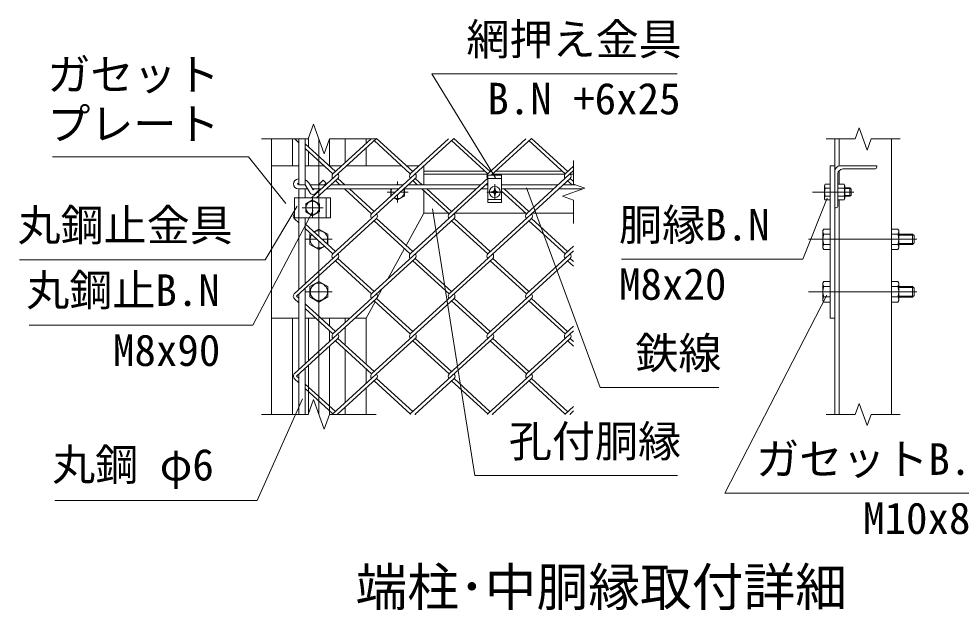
# Model space of a CAD drawing. Units: millimetres, scale not verified. Extents: x -10500 to 10500, y -7425 to 7425.
# Drawn here: x 73 to 3662, y 1816 to 4069 of the extents above; entities that cross this region are included whole.
import ezdxf
from ezdxf.enums import TextEntityAlignment as Align

# ---------------------------------------------------------------- set-up
doc = ezdxf.new("R2010")
doc.units = ezdxf.units.MM
doc.header["$LTSCALE"] = 50
doc.linetypes.add('DASHED', pattern=[7.5, 6, -1.5])
doc.linetypes.add('USER1', pattern=[50.8, 31.75, -6.35, 6.35, -6.35])
for name, color, linetype, lineweight in [('0-1_D-STR1', 1, 'Continuous', 18), ('0-2_D-STR-DIM', 7, 'Continuous', 9), ('0-6_D-STR3', 3, 'Continuous', 13), ('0-7_D-BMK', 2, 'USER1', 13), ('0-8_D-STR-TXT', 7, 'Continuous', 9), ('0-A_D-STR2', 7, 'Continuous', 9)]:
    doc.layers.add(name, color=color, linetype=linetype, lineweight=lineweight)
doc.layers.add('0-9_D-TTL-TXT', color=7, linetype='Continuous')
doc.styles.add('ＭＳ ゴシック', font='')
doc.styles.get('ＭＳ ゴシック').set_extended_font_data('MS Gothic')

msp = doc.modelspace()

# ---------------------------------------------------------------- linework, layer by layer
at = {"layer": '0-1_D-STR1'}
for p, q in [((1035.5, 3611.61), (1035.5, 3508.99)), ((1115.5, 3611.61), (1115.5, 3508.99)), ((1175.5, 3611.61), (1175.5, 3581.48)), ((1255.5, 3611.61), (1255.5, 3508.99)), ((1315.5, 3521.23), (1315.5, 3611.61)), ((1395.5, 3594.54), (1395.5, 3611.61)), ((3180.58, 2561.63), (3180.58, 3611.61)), ((3196.58, 3508.58), (3196.58, 3611.61)), ((3396.58, 2561.63), (3396.58, 3611.61)), ((1175.5, 3564.11), (1175.5, 3508.99)), ((1395.5, 3508.99), (1395.5, 3577.18)), ((1847.26, 3488.99), (1615.5, 3488.99)), ((1870.61, 3488.99), (1866.21, 3488.99)), ((2142.17, 3488.99), (1889.08, 3488.99)), ((2165.52, 3488.99), (2161.12, 3488.99)), ((2185.77, 3488.99), (2183.99, 3488.99)), ((3180.58, 3348.99), (3180.58, 3488.99)), ((3196.58, 3439.01), (3196.58, 3490.3)), ((3200.58, 3508.99), (3340.58, 3508.99)), ((3210.58, 3496.99), (3332.58, 3496.99)), ((3340.58, 3504.99), (3340.58, 3508.99)), ((3192.58, 3356.99), (3192.58, 3478.99)), ((3196.58, 2561.63), (3196.58, 3378.97)), ((3184.58, 3348.99), (3180.58, 3348.99)), ((1708.06, 3328.99), (1615.5, 3328.99)), ((2002.92, 3328.99), (1733.42, 3328.99)), ((2185.77, 3328.99), (2028.33, 3328.99)), ((1035.5, 2928.99), (1035.5, 2561.63)), ((1115.5, 2928.99), (1115.5, 2561.63)), ((1175.5, 2928.99), (1175.5, 2765.67)), ((1255.5, 2928.99), (1255.5, 2898.25)), ((1315.5, 2911.31), (1315.5, 2928.99)), ((1395.5, 2752.61), (1395.5, 2928.99)), ((1255.5, 2880.89), (1255.5, 2838.97)), ((1315.5, 2825.91), (1315.5, 2893.95)), ((1255.5, 2821.61), (1255.5, 2561.63)), ((1315.5, 2606.36), (1315.5, 2808.55)), ((1175.5, 2748.31), (1175.5, 2561.63)), ((1395.5, 2679.66), (1395.5, 2735.24)), ((1395.5, 2561.63), (1395.5, 2662.3)), ((1315.5, 2561.63), (1315.5, 2589))]:
    msp.add_line(p, q, dxfattribs=at)
at = {"layer": '0-1_D-STR1', "linetype": 'DASHED'}
for p, q in [((1857.89, 3476.99), (1615.5, 3476.99)), ((2152.8, 3476.99), (1878.93, 3476.99)), ((2185.77, 3476.99), (2173.84, 3476.99))]:
    msp.add_line(p, q, dxfattribs=at)
at = {"layer": '0-1_D-STR1'}
for centre, radius, start, end in [((3200.58, 3488.99), 20, 90, 180), ((3210.58, 3478.99), 18, 90, 180), ((3332.58, 3504.99), 8, 270, 0), ((3184.58, 3356.99), 8, 270, 0)]:
    msp.add_arc(centre, radius, start, end, dxfattribs=at)
at = {"layer": '0-2_D-STR-DIM'}
for p, q in [((1174.46, 3611.61), (1194.98, 3667.99)), ((1194.98, 3667.99), (1236.02, 3555.22)), ((3273.19, 3653.89), (3257.8, 3611.61)), ((3303.97, 3569.32), (3273.19, 3653.89)), ((1174.46, 3611.61), (997.5, 3611.61)), ((1236.02, 3555.22), (1256.54, 3611.61)), ((1433.5, 3611.61), (1256.54, 3611.61)), ((3147.58, 3611.61), (3257.8, 3611.61)), ((3319.37, 3611.61), (3303.97, 3569.32)), ((3319.37, 3611.61), (3429.58, 3611.61)), ((2185.77, 3528.99), (2185.77, 3439.77)), ((2185.77, 3378.21), (2185.77, 3288.99)), ((1174.46, 2561.63), (1194.98, 2618.01)), ((1194.98, 2618.01), (1236.02, 2505.25)), ((3273.19, 2603.92), (3257.8, 2561.63)), ((3303.97, 2519.34), (3273.19, 2603.92)), ((1174.46, 2561.63), (997.5, 2561.63)), ((1236.02, 2505.25), (1256.54, 2561.63)), ((1433.5, 2561.63), (1256.54, 2561.63)), ((3147.58, 2561.63), (3257.8, 2561.63)), ((3319.37, 2561.63), (3303.97, 2519.34)), ((3319.37, 2561.63), (3429.58, 2561.63))]:
    msp.add_line(p, q, dxfattribs=at)
msp.add_lwpolyline([(2185.77, 3378.21), (2143.49, 3393.6), (2228.06, 3424.38), (2185.77, 3439.77)], dxfattribs=at)
at = {"layer": '0-6_D-STR3'}
for p, q in [((1139.5, 3611.61), (1139.5, 3436.99)), ((1163.5, 3611.61), (1163.5, 3436.99)), ((1235.66, 3508.99), (1163.5, 3508.99)), ((1302.14, 3508.99), (1254.6, 3508.99)), ((1530.57, 3508.99), (1321.09, 3508.99)), ((1597.05, 3508.99), (1549.52, 3508.99)), ((1615.5, 3508.99), (1615.5, 3436.99)), ((3162.58, 2928.99), (3162.58, 3508.99)), ((3162.58, 3508.99), (3180.58, 3508.99)), ((1137.5, 3458.99), (1139.5, 3458.99)), ((1213.78, 3436.99), (1231.88, 3454.68)), ((1859.5, 3472.99), (1911.5, 3472.99)), ((1859.5, 3368.99), (1859.5, 3472.99)), ((1137.5, 3442.99), (1139.5, 3442.99)), ((1137.5, 3436.99), (1163.5, 3436.99)), ((1137.5, 3420.99), (1172.7, 3420.99)), ((1139.5, 3420.99), (1139.5, 3386.99)), ((1163.5, 3436.99), (1180.82, 3406.87)), ((1163.5, 3420.99), (1163.5, 3386.99)), ((1172.7, 3420.99), (1163.5, 3420.99)), ((1179.69, 3440.94), (1193.41, 3417.09)), ((1242.51, 3436.99), (1181.96, 3436.99)), ((1225.05, 3420.99), (1191.16, 3420.99)), ((1193.41, 3417.09), (1197.4, 3420.99)), ((1202.74, 3403.84), (1220.3, 3420.99)), ((1519.96, 3420.99), (1244, 3420.99)), ((1537.42, 3436.99), (1261.46, 3436.99)), ((1489.5, 3420.99), (1489.5, 3393.98)), ((1515.5, 3439.01), (1512, 3436.99)), ((1519, 3436.99), (1515.5, 3439.01)), ((1814.87, 3420.99), (1538.91, 3420.99)), ((1541.5, 3393.98), (1541.5, 3420.99)), ((1832.33, 3436.99), (1556.37, 3436.99)), ((1615.5, 3413.8), (1615.5, 3328.99)), ((1859.5, 3420.99), (1833.82, 3420.99)), ((1859.5, 3436.99), (1851.28, 3436.99)), ((1878.18, 3410.56), (1872.1, 3410.45)), ((1872.1, 3410.45), (1872.1, 3407.53)), ((1872.1, 3410.45), (1872.1, 3407.53)), ((1881.9, 3412.45), (1878.18, 3410.56)), ((1881.97, 3412.52), (1883.93, 3416.21)), ((1884.04, 3422.39), (1883.93, 3416.21)), ((1883.94, 3422.39), (1886.96, 3422.39)), ((1886.96, 3422.39), (1887.07, 3416.21)), ((1889.03, 3412.52), (1887.07, 3416.21)), ((1889.1, 3412.45), (1892.82, 3410.56)), ((1911.5, 3436.99), (2127.24, 3436.99)), ((1911.5, 3420.99), (2109.78, 3420.99)), ((2128.73, 3420.99), (2218.74, 3420.99)), ((2146.19, 3436.99), (2193.42, 3436.99)), ((3141.38, 3434.19), (3144.17, 3439.01)), ((3141.38, 3434.19), (3141.38, 3383.79)), ((3162.58, 3439.01), (3144.17, 3439.01)), ((3162.58, 3424), (3144.17, 3424)), ((3162.58, 3439.01), (3162.58, 3378.97)), ((3192.58, 3439.01), (3215.68, 3439.01)), ((3192.58, 3378.97), (3192.58, 3439.01)), ((3192.58, 3424), (3215.68, 3424)), ((3215.68, 3439.01), (3218.58, 3433.99)), ((3218.58, 3383.99), (3218.58, 3433.99)), ((3218.58, 3424.99), (3237.78, 3424.99)), ((3218.58, 3421.99), (3240.78, 3421.99)), ((3237.78, 3424.99), (3242.58, 3420.19)), ((3237.78, 3424.99), (3237.78, 3392.99)), ((3242.58, 3420.19), (3242.58, 3397.79)), ((1122.7, 3386.99), (1260.3, 3386.99)), ((1122.7, 3386.99), (1122.7, 3310.99)), ((1191.5, 3379.01), (1165.5, 3364)), ((1217.5, 3364), (1191.5, 3379.01)), ((1260.3, 3386.99), (1260.3, 3310.99)), ((1489.5, 3393.98), (1490.1, 3393.63)), ((1501.73, 3386.92), (1515.5, 3378.97)), ((1515.5, 3378.97), (1541.5, 3393.98)), ((1878.18, 3407.42), (1872.1, 3407.53)), ((1881.9, 3405.53), (1878.18, 3407.42)), ((1881.97, 3405.46), (1883.93, 3401.77)), ((1884.04, 3395.59), (1883.93, 3401.77)), ((1884.04, 3395.59), (1886.96, 3395.59)), ((1886.96, 3395.59), (1887.07, 3401.77)), ((1889.03, 3405.46), (1887.07, 3401.77)), ((1889.1, 3405.53), (1892.82, 3407.42)), ((1892.82, 3407.42), (1898.9, 3407.53)), ((3141.38, 3383.79), (3144.17, 3378.97)), ((3162.58, 3393.98), (3144.17, 3393.98)), ((3162.58, 3378.97), (3144.17, 3378.97)), ((3192.58, 3393.98), (3215.68, 3393.98)), ((3192.58, 3378.97), (3215.68, 3378.97)), ((3215.68, 3378.97), (3218.58, 3383.99)), ((3218.58, 3395.99), (3240.78, 3395.99)), ((3218.58, 3392.99), (3237.78, 3392.99)), ((3237.78, 3392.99), (3242.58, 3397.79)), ((1165.5, 3364), (1165.5, 3333.98)), ((1217.5, 3333.98), (1217.5, 3364)), ((1122.7, 3310.99), (1260.3, 3310.99)), ((1139.5, 3310.99), (1139.5, 3037.64)), ((1163.5, 3310.99), (1163.5, 3059.63)), ((1165.5, 3333.98), (1191.5, 3318.97)), ((1191.5, 3318.97), (1217.5, 3333.98)), ((1547.69, 3205.7), (1615.5, 3328.99)), ((1196.5, 3257.28), (1215.5, 3268.25)), ((3134.58, 3261.99), (3138.2, 3268.25)), ((3138.2, 3268.25), (3162.58, 3268.25)), ((3162.58, 3268.25), (3162.58, 3189.73)), ((3420.97, 3268.25), (3396.58, 3268.25)), ((3396.58, 3268.25), (3396.58, 3189.73)), ((3424.58, 3261.99), (3420.97, 3268.25)), ((3134.58, 3261.99), (3134.58, 3195.99)), ((3138.2, 3248.62), (3162.58, 3248.62)), ((3420.97, 3248.62), (3396.58, 3248.62)), ((3424.58, 3261.99), (3424.58, 3195.99)), ((3424.58, 3248.99), (3476.58, 3248.99)), ((3424.58, 3245.39), (3480.18, 3245.39)), ((3476.58, 3248.99), (3482.58, 3242.99)), ((3482.58, 3242.99), (3482.58, 3214.99)), ((1215.5, 3189.73), (1181.5, 3209.36)), ((1237.44, 3202.4), (1215.5, 3189.73)), ((1249.5, 3209.36), (1249.06, 3209.11)), ((3134.58, 3195.99), (3138.2, 3189.73)), ((3138.2, 3209.36), (3162.58, 3209.36)), ((3420.97, 3209.36), (3396.58, 3209.36)), ((3424.58, 3195.99), (3420.97, 3189.73)), ((3424.58, 3212.59), (3480.18, 3212.59)), ((3424.58, 3208.99), (3476.58, 3208.99)), ((1476.44, 3076.15), (1541.34, 3194.16)), ((3138.2, 3189.73), (3162.58, 3189.73)), ((3420.97, 3189.73), (3396.58, 3189.73)), ((3134.58, 3061.99), (3138.2, 3068.25)), ((3134.58, 3061.99), (3134.58, 2995.99)), ((3138.2, 3068.25), (3162.58, 3068.25)), ((3162.58, 3068.25), (3162.58, 2989.73)), ((3420.97, 3068.25), (3396.58, 3068.25)), ((3396.58, 3068.25), (3396.58, 2989.73)), ((3424.58, 3061.99), (3420.97, 3068.25)), ((3424.58, 3061.99), (3424.58, 2995.99)), ((1139.5, 3020.28), (1139.5, 2732.68)), ((1163.5, 3042.27), (1163.5, 2754.67)), ((1436.17, 3002.93), (1457.19, 3041.15)), ((3138.2, 3048.62), (3162.58, 3048.62)), ((3420.97, 3048.62), (3396.58, 3048.62)), ((3424.58, 3048.99), (3476.58, 3048.99)), ((3424.58, 3045.39), (3480.18, 3045.39)), ((3476.58, 3048.99), (3482.58, 3042.99)), ((3482.58, 3042.99), (3482.58, 3014.99)), ((1215.5, 2989.73), (1181.5, 3009.36)), ((1249.5, 3009.36), (1215.5, 2989.73)), ((1395.5, 2928.99), (1429.82, 2991.39)), ((3134.58, 2995.99), (3138.2, 2989.73)), ((3138.2, 3009.36), (3162.58, 3009.36)), ((3138.2, 2989.73), (3162.58, 2989.73)), ((3420.97, 3009.36), (3396.58, 3009.36)), ((3420.97, 2989.73), (3396.58, 2989.73)), ((3424.58, 2995.99), (3420.97, 2989.73)), ((3424.58, 3012.59), (3480.18, 3012.59)), ((3424.58, 3008.99), (3476.58, 3008.99)), ((1035.5, 2928.99), (1139.5, 2928.99)), ((1163.5, 2928.99), (1203.01, 2928.99)), ((1221.96, 2928.99), (1334.79, 2928.99)), ((1353.73, 2928.99), (1395.5, 2928.99)), ((3162.58, 2928.99), (3180.58, 2928.99)), ((1163.5, 2737.31), (1163.5, 2561.63)), ((1139.5, 2715.32), (1139.5, 2561.63))]:
    msp.add_line(p, q, dxfattribs=at)
at = {"layer": '0-6_D-STR3', "linetype": 'DASHED'}
for p, q in [((1859.5, 3460.99), (1911.5, 3460.99)), ((1139.5, 3386.99), (1139.5, 3310.99)), ((1243.5, 3386.99), (1243.5, 3310.99)), ((1911.5, 3380.99), (1859.5, 3380.99))]:
    msp.add_line(p, q, dxfattribs=at)
at = {"layer": '0-6_D-STR3'}
for points in [[(1139.5, 3508.99), (1035.5, 3508.99), (1035.5, 2928.99)], [(1236.67, 3436.99), (1243.06, 3443.23), (1231.88, 3454.68)], [(1911.5, 3472.99), (1911.5, 3368.99), (1859.5, 3368.99)], [(1892.82, 3410.56), (1898.9, 3410.45), (1898.9, 3407.53)], [(1215.5, 3268.25), (1249.5, 3248.62), (1249.5, 3209.36)], [(1181.5, 3209.36), (1181.5, 3248.62), (1184.87, 3250.57)], [(3476.58, 3248.99), (3476.58, 3208.99), (3482.58, 3214.99)], [(1181.5, 3009.36), (1181.5, 3048.62), (1215.5, 3068.25)], [(1215.5, 3068.25), (1249.5, 3048.62), (1249.5, 3009.36)], [(3476.58, 3048.99), (3476.58, 3008.99), (3482.58, 3014.99)]]:
    msp.add_lwpolyline(points, dxfattribs=at)
for centre, radius in [((1885.5, 3408.99), 21), ((1191.5, 3348.99), 25), ((1215.5, 3028.99), 33)]:
    msp.add_circle(centre, radius, dxfattribs=at)
for centre, radius, start, end in [((1137.5, 3439.99), 19, 90, 270), ((1148.48, 3422.99), 36, 29.90854, 65.34129), ((1137.5, 3439.99), 3, 90, 270), ((1515.5, 3408.99), 25, 151.3146, 209.00747), ((1515.5, 3408.99), 25, 238.68152, 28.6854), ((3191.52, 3408.99), 49.68, 162.4121, 197.5879), ((3155.14, 3431.51), 13.29, 145.61585, 214.38415), ((3204.72, 3431.51), 13.29, 325.61586, 34.38414), ((3168.33, 3408.99), 49.68, 342.4121, 17.5879), ((1192.96, 3413.85), 14, 209.90854, 314.33561), ((3155.14, 3386.47), 13.29, 145.61585, 214.38415), ((3204.72, 3386.47), 13.29, 325.61585, 34.38416), ((3152.54, 3258.43), 17.38, 145.61575, 214.38425), ((3406.63, 3258.43), 17.38, 325.61575, 34.38425), ((1215.5, 3228.99), 33, 145.83182, 309.16818), ((1215.5, 3228.99), 33, 331.56208, 123.43792), ((3200.12, 3228.99), 64.96, 162.41205, 197.58795), ((3359.04, 3228.99), 64.96, 342.41205, 17.58795), ((3152.54, 3199.54), 17.38, 145.61575, 214.38425), ((3406.63, 3199.54), 17.38, 325.61575, 34.38425), ((3152.54, 3058.43), 17.38, 145.61575, 214.38425), ((3406.63, 3058.43), 17.38, 325.61575, 34.38425), ((3200.12, 3028.99), 64.96, 162.41205, 197.58795), ((3359.04, 3028.99), 64.96, 342.41205, 17.58795), ((3152.54, 2999.54), 17.38, 145.61575, 214.38425), ((3406.63, 2999.54), 17.38, 325.61575, 34.38425)]:
    msp.add_arc(centre, radius, start, end, dxfattribs=at)
at = {"layer": '0-7_D-BMK'}
for p, q in [((1215.5, 3239.86), (1215.5, 3611.61)), ((1515.5, 3448.99), (1515.5, 3436.99)), ((1515.5, 3420.99), (1515.5, 3416.9)), ((1885.5, 3438.75), (1885.5, 3379.23)), ((1191.5, 3388.99), (1191.5, 3308.99)), ((1506.87, 3408.99), (1475.5, 3408.99)), ((1515.5, 3399.54), (1515.5, 3368.99)), ((1555.5, 3408.99), (1525.81, 3408.99)), ((1855.74, 3408.99), (1915.26, 3408.99)), ((3095.83, 3408.99), (3253.33, 3408.99)), ((1231.5, 3348.99), (1151.5, 3348.99)), ((1208.42, 3228.99), (1164.5, 3228.99)), ((1215.5, 2561.63), (1215.5, 3222.5)), ((1266.5, 3228.99), (1227.37, 3228.99)), ((3080.97, 3228.99), (3492.96, 3228.99)), ((1266.5, 3028.99), (1164.5, 3028.99)), ((3080.97, 3028.99), (3492.96, 3028.99))]:
    msp.add_line(p, q, dxfattribs=at)
at = {"layer": '0-8_D-STR-TXT'}
for points in [[(2580.27, 3859.58), (1645.21, 3859.58), (1888.15, 3462.69)], [(201.58, 3543.6), (947.55, 3543.6), (1090.33, 3365.69)], [(2738.72, 2663.75), (2286.53, 2663.75), (2006.03, 3425.63)], [(2367.62, 3153.6), (3059.02, 3153.6), (3151.15, 3385.82)], [(75.52, 3151.08), (1010.57, 3151.08), (1133.3, 3355.28)], [(111.92, 2901.28), (963.85, 2901.28), (1194.09, 3338.7)], [(2582.03, 2328.61), (1809.42, 2328.61), (1647.88, 3344.77)], [(3766.09, 2261.18), (2761.24, 2261.18), (3149.71, 3016.29)], [(210.43, 2233.79), (980.5, 2233.79), (1153.57, 2620.91)]]:
    msp.add_lwpolyline(points, dxfattribs=at)
at = {"layer": '0-A_D-STR2'}
for p, q in [((1139.5, 3597.1), (1123.56, 3611.7)), ((1278.37, 3487.21), (1163.5, 3592.47)), ((1435.28, 3613.63), (1187.95, 3386.99)), ((1414.12, 3611.61), (1268.9, 3478.53)), ((1730.19, 3613.63), (1416.35, 3326.05)), ((1563.81, 3478.53), (1425.83, 3604.97)), ((1573.28, 3487.21), (1435.3, 3613.65)), ((1709.04, 3611.61), (1563.81, 3478.53)), ((1858.93, 3478.29), (1720.71, 3604.95)), ((1868.41, 3486.97), (1730.19, 3613.63)), ((2004.42, 3611.61), (1858.93, 3478.29)), ((2025.1, 3613.63), (1871.62, 3472.99)), ((2153.84, 3478.29), (2015.63, 3604.95)), ((2163.32, 3486.97), (2025.1, 3613.63)), ((1268.9, 3478.53), (1163.5, 3575.11)), ((2185.77, 3490.62), (2006.15, 3326.03)), ((2185.77, 3507.55), (2153.84, 3478.29)), ((1287.85, 3461.17), (1206.89, 3386.99)), ((1582.76, 3461.17), (1268.9, 3173.57)), ((1295.29, 3436.99), (1278.37, 3452.49)), ((1314.23, 3436.99), (1287.85, 3461.17)), ((1590.2, 3436.99), (1573.28, 3452.49)), ((1609.14, 3436.99), (1582.76, 3461.17)), ((1859.5, 3461.88), (1711.27, 3326.05)), ((2172.55, 3461.15), (1858.72, 3173.57)), ((2179.97, 3436.99), (2163.08, 3452.47)), ((2185.77, 3449.04), (2172.55, 3461.15)), ((1416.35, 3326.05), (1312.75, 3420.99)), ((1425.83, 3334.73), (1331.69, 3420.99)), ((1859.5, 3444.52), (1563.81, 3173.57)), ((1711.27, 3326.05), (1607.66, 3420.99)), ((1720.74, 3334.73), (1626.6, 3420.99)), ((2006.15, 3326.03), (1911.5, 3412.76)), ((2015.63, 3334.71), (1921.47, 3420.99)), ((1435.3, 3308.69), (1121.44, 3021.09)), ((1139.5, 3292.14), (1123.09, 3307.18)), ((1730.21, 3308.69), (1416.35, 3021.09)), ((1573.28, 3182.25), (1435.3, 3308.69)), ((2025.1, 3308.67), (1711.27, 3021.09)), ((1868.19, 3182.25), (1730.21, 3308.69)), ((2163.08, 3182.23), (2025.1, 3308.67)), ((1278.37, 3182.25), (1163.5, 3287.51)), ((1268.9, 3173.57), (1163.5, 3270.15)), ((1563.81, 3173.57), (1426.65, 3299.25)), ((1858.72, 3173.57), (1720.74, 3300.01)), ((2153.61, 3173.55), (2015.63, 3299.99)), ((2185.77, 3203.02), (2153.61, 3173.55)), ((2185.77, 3185.66), (2006.18, 3021.09)), ((1287.85, 3156.21), (1130.92, 3012.41)), ((1582.76, 3156.21), (1268.9, 2868.61)), ((1416.35, 3021.09), (1278.37, 3147.53)), ((1425.83, 3029.77), (1287.84, 3156.21)), ((1877.67, 3156.21), (1563.81, 2868.61)), ((1711.27, 3021.09), (1573.28, 3147.53)), ((1720.74, 3029.77), (1582.76, 3156.21)), ((2172.55, 3156.19), (1858.72, 2868.61)), ((2006.18, 3021.09), (1868.19, 3147.53)), ((2015.65, 3029.77), (1877.67, 3156.21)), ((2185.77, 3126.72), (2163.08, 3147.51)), ((2185.77, 3144.08), (2172.55, 3156.19)), ((1435.3, 3003.73), (1121.44, 2716.13)), ((1139.5, 2987.19), (1123.09, 3002.22)), ((1139.5, 3004.55), (1130.92, 3012.41)), ((1278.37, 2877.29), (1163.5, 2982.56)), ((1730.21, 3003.73), (1416.35, 2716.13)), ((1563.81, 2868.61), (1425.83, 2995.05)), ((1573.28, 2877.29), (1435.3, 3003.73)), ((2025.12, 3003.73), (1711.27, 2716.13)), ((1858.72, 2868.61), (1720.74, 2995.05)), ((1868.19, 2877.29), (1730.21, 3003.73)), ((2153.87, 2868.4), (2015.65, 2995.05)), ((2163.34, 2877.08), (2025.12, 3003.73)), ((1268.9, 2868.61), (1163.5, 2965.19)), ((2185.77, 2880.27), (2006.41, 2715.92)), ((2185.77, 2897.63), (2153.87, 2868.4)), ((1287.85, 2851.25), (1130.92, 2707.45)), ((1582.76, 2851.25), (1268.9, 2563.65)), ((1416.35, 2716.13), (1278.37, 2842.57)), ((1425.83, 2724.81), (1287.85, 2851.25)), ((1877.67, 2851.25), (1563.81, 2563.65)), ((1711.27, 2716.13), (1573.28, 2842.57)), ((1720.74, 2724.81), (1582.76, 2851.25)), ((2172.81, 2851.03), (1858.96, 2563.44)), ((2006.41, 2715.92), (1868.19, 2842.57)), ((2015.89, 2724.6), (1877.67, 2851.25)), ((2185.77, 2821.8), (2163.34, 2842.35)), ((2185.77, 2839.16), (2172.81, 2851.03)), ((1139.5, 2682.23), (1123.33, 2697.04)), ((1139.5, 2699.59), (1130.92, 2707.45)), ((1435.3, 2698.77), (1285.64, 2561.63)), ((1573.28, 2572.34), (1435.3, 2698.77)), ((1730.21, 2698.77), (1580.55, 2561.63)), ((1868.43, 2572.12), (1730.21, 2698.77)), ((2025.36, 2698.56), (1875.93, 2561.63)), ((2163.58, 2571.9), (2025.36, 2698.56)), ((1278.37, 2572.34), (1163.5, 2677.6)), ((1268.9, 2563.65), (1163.5, 2660.24)), ((1563.81, 2563.65), (1425.83, 2690.09)), ((1858.96, 2563.44), (1720.74, 2690.09)), ((2154.11, 2563.22), (2015.89, 2689.88)), ((2185.77, 2592.24), (2154.11, 2563.22)), ((2185.77, 2574.88), (2171.32, 2561.63))]:
    msp.add_line(p, q, dxfattribs=at)
for centre, start, end in [((1278.59, 3469.61), 137.5, 222.5), ((1278.59, 3469.61), 317.5, 42.5), ((1573.5, 3469.61), 137.5, 222.5), ((1573.5, 3469.61), 317.5, 42.5), ((1868.41, 3469.61), 137.5, 222.5), ((1868.41, 3469.61), 15.24339, 42.5), ((2163.32, 3469.61), 137.5, 222.5), ((2163.32, 3469.61), 317.5, 42.5), ((1130.92, 3317.37), 137.5, 232.5), ((1425.83, 3317.37), 137.5, 222.5), ((1425.83, 3317.37), 317.5, 42.5), ((1720.95, 3317.13), 137.5, 222.5), ((1720.95, 3317.13), 317.5, 42.5), ((2015.86, 3317.13), 137.5, 222.5), ((2015.86, 3317.13), 317.5, 42.5), ((1278.35, 3164.87), 137.5, 222.5), ((1278.35, 3164.87), 317.5, 42.5), ((1573.26, 3164.87), 137.5, 222.5), ((1573.26, 3164.87), 317.5, 42.5), ((1868.17, 3164.87), 137.5, 222.5), ((1868.17, 3164.87), 317.5, 42.5), ((2163.08, 3164.87), 137.5, 222.5), ((2163.08, 3164.87), 317.5, 42.5), ((1130.92, 3012.41), 137.5, 232.5), ((1425.83, 3012.41), 137.5, 222.5), ((1425.83, 3012.41), 317.5, 42.5), ((1720.95, 3012.17), 137.5, 222.5), ((1720.95, 3012.17), 317.5, 42.5), ((2015.86, 3012.17), 137.5, 222.5), ((2015.86, 3012.17), 317.5, 42.5), ((1278.61, 2859.72), 137.5, 222.5), ((1278.61, 2859.72), 317.5, 42.5), ((1573.52, 2859.72), 137.5, 222.5), ((1573.52, 2859.72), 317.5, 42.5), ((1868.43, 2859.72), 137.5, 222.5), ((1868.43, 2859.72), 317.5, 42.5), ((2163.34, 2859.72), 137.5, 222.5), ((2163.34, 2859.72), 317.5, 42.5), ((1131.15, 2707.24), 137.5, 232.5), ((1426.06, 2707.24), 137.5, 222.5), ((1426.06, 2707.24), 317.5, 42.5), ((1721.19, 2707), 137.5, 222.5), ((1721.19, 2707), 317.5, 42.5), ((2016.1, 2707), 137.5, 222.5), ((2016.1, 2707), 317.5, 42.5), ((1278.61, 2554.76), 137.5, 147.6586), ((1278.61, 2554.76), 32.3414, 42.5), ((1573.52, 2554.76), 137.5, 147.6586), ((1573.52, 2554.76), 32.3414, 42.5), ((1868.43, 2554.76), 137.5, 147.6586), ((1868.43, 2554.76), 32.3414, 42.5), ((2163.34, 2554.76), 137.5, 147.6586), ((2163.34, 2554.76), 32.3414, 42.5)]:
    msp.add_arc(centre, 12.85, start, end, dxfattribs=at)

# ---------------------------------------------------------------- texts
at = {"layer": '0-8_D-STR-TXT', "style": 'ＭＳ ゴシック'}
for s, p in [('網押え金具', (1777.6, 3895.17)), ('ガセット', (181.28, 3760.8)), ('B.N +6x25', (1857.02, 3669.07)), ('プレート', (181.28, 3572.84)), ('丸鋼止金具', (67.9, 3186.67)), ('胴縁B.N', (2358.74, 3188.56)), ('丸鋼止B.N', (101.13, 2939.09)), ('M8x20', (2358.74, 2962.59)), ('鉄線', (2420.82, 2699.66)), ('M8x90', (431.37, 2710.27)), ('孔付胴縁', (1939.27, 2363.57)), ('丸鋼 φ6', (199.64, 2274.14)), ('ガセットB.N', (2880.94, 2295.5)), ('M10x80', (3288.43, 2070.17))]:
    msp.add_text(s, height=120.2, dxfattribs=at).set_placement(p, align=Align.BOTTOM_LEFT)
at = {"layer": '0-9_D-TTL-TXT', "style": 'ＭＳ ゴシック'}
msp.add_text('端柱･中胴縁取付詳細', height=144.4, dxfattribs=at).set_placement((1355.19, 1788.73), align=Align.BOTTOM_LEFT)

doc.saveas('drawing.dxf')
